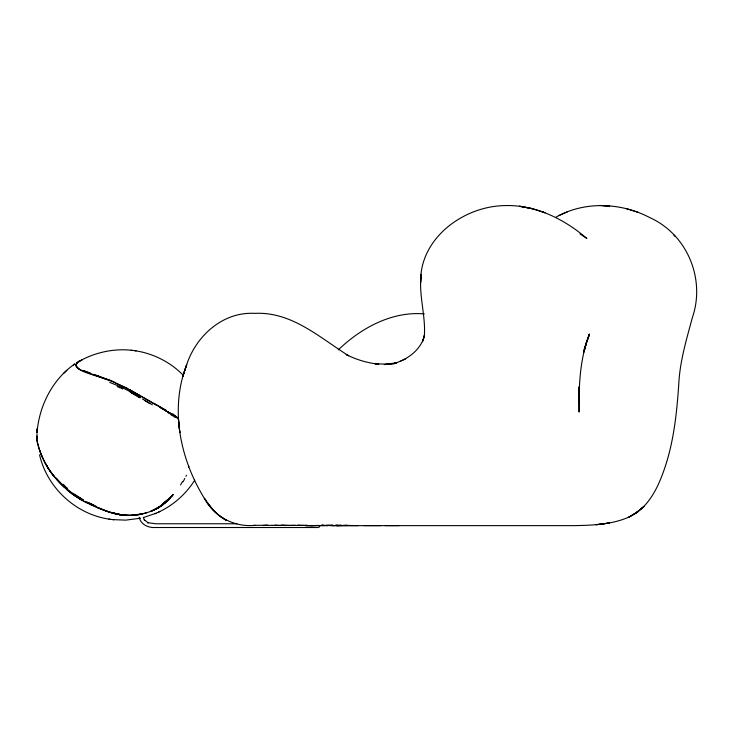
<?xml version="1.0" encoding="UTF-8"?>
<svg xmlns="http://www.w3.org/2000/svg" width="733" height="733" viewBox="0 0 733 733"><rect width="100%" height="100%" fill="white"/><g stroke="black" fill="none" stroke-linecap="round" stroke-linejoin="round"><path stroke-width="1.1" d="M586.198 343.035L589.424 334.239C579.73 358.968 578.804 385.833 579.097 412.056L579.125 391.266M579.043 387.079L579.006 391.633L579.07 387.482M579.052 386.932L579.07 401.849M36.852 436.08L36.925 440.313M36.907 438.252L37.007 436.428M37.191 429.941L37.035 432.727C39.096 406.21 52.135 379.978 74.088 364.429M37.053 431.719L37.346 430.161L37.053 431.719L37.126 431.013M36.806 433.056L37.255 430.601L36.962 432.186M37.081 434.156L36.861 440.02L39.518 450.08M422.565 341.752L424.434 335.247L422.859 340.808M583.908 350.127L585.869 344.043M185.999 476.368L186.374 475.231M188.399 467.187L188.848 466.215M183.094 481.801L184.808 478.484M180.51 484.971L182.49 481.59M76.828 362.972L76.076 365.785M194.712 480.179C186.035 493.96 173.409 505.248 158.63 512.101M319.826 526.578L318.434 527.513L155.378 527.513C148.469 527.989 140.763 524.636 139.197 517.315M161.764 504.973L170.597 497.249M161.746 504.826L167.848 499.787L164.98 502.169M164.421 502.865L173.245 494.482L165.988 501.702L170.148 498.009M77.469 362.166C72.704 366.115 79.979 370.083 83.498 370.944M74.638 363.889L73.538 364.979L74.372 364.145M77.973 362.047C75.279 363.779 76.15 367.462 78.871 368.653M170.01 497.945L172.777 495.206L166.767 500.969M66.877 370.302L63.441 373.555M338.289 349.888C360.957 328.063 392.008 311.03 424.306 313.916M168.911 499.732L160.674 506.292M167.463 500.236L161.874 504.579M166.877 501.015L167.72 500.346M162.973 504.478L153.93 510.076L160.371 506.485L166.07 502.215L158.236 507.85L150.384 511.561L160.371 506.485M159.336 506.75L162.075 504.881M556.118 217.115C584.742 200.851 621.245 202.519 649.96 217.692C687.362 234.569 705.723 279.282 692.291 317.801C686.491 339.599 679.848 361.378 678.776 384.074C676.953 410.81 674.25 437.702 666.242 463.403C659.608 484.256 649.942 507.419 628.813 517.15C611.404 524.727 592.081 525.304 573.389 525.643L329.557 525.634M158.236 507.85C142.422 516.71 122.53 517.819 105.799 510.837M153.93 510.076L157.513 508.244M82.014 359.756C97.342 351.932 114.962 348.322 132.114 350.356M78.294 361.506L81.308 360.251M390.799 363.925L394.501 363.568L384.349 364.558L397.048 362.67L393.713 363.577C407.236 359.747 420.559 350.218 424.343 336.099C425.846 315.437 418.506 295.069 421.154 274.353L420.669 282.48C419.423 239.086 462.285 207.146 502.783 205.661C534.027 204.012 563.613 218.553 586.858 238.463L580.023 233.937M399.98 361.47L405.743 358.785M151.016 511.341L159.034 507.318L157.091 508.29M143.65 517.489L156.111 513.219M155.002 513.732L159.757 511.588M567.498 211.819L558.683 215.621M79.915 360.764L81.574 360.169M82.014 360.077C58.823 370.321 110.564 377.614 115.741 383.139C137.392 393.264 158.071 405.725 178.201 418.424M137.969 514.703L146.389 512.862M140.58 518.213L125.7 520.137L112.836 519.624M142.22 513.906L129.86 515.381L117.106 514.291M142.156 513.934C126.552 517.764 110.61 513.512 96.289 507.209M388.188 364.191L375.149 363.806L378.769 364.2C367.425 363 356.32 359.711 346.168 354.497L348.679 355.789C319.588 337.583 291.67 311.47 254.754 313.367C223.015 311.543 196.16 335.705 186.686 364.713C169.58 408.73 180.098 459.096 204.342 498.293C214.183 516.673 234.294 527.476 255.038 525.341M236.915 523.765L155.579 523.765L147.562 522.62L148.323 522.922L144.172 519.715L144.676 520.457L143.283 517.333M277.001 525.341L274.6 525.341L278.815 525.378M304.03 525.35L297.644 525.35L307.246 525.451M323.106 525.378L321.741 525.341L324.261 525.341M265.181 525.378L267.701 525.378M281.179 525.378L283.735 525.378M304.919 525.378L307.045 525.378M330.556 525.378L326.606 525.341M336.868 525.451L341.376 525.378L340.039 525.341M343.933 525.515L346.379 525.515M305.753 525.57L318.736 525.543M321.869 525.543L328.237 525.543M332.489 525.607L338.609 525.616M354.625 525.634L358.437 525.634M363.632 525.616L380.83 525.625M385.201 525.625L399.018 525.625M306.257 525.616L312.753 525.625L304.809 525.515L315.282 525.57L309.922 525.543M313.119 525.607L327.706 525.625M354.488 525.607L336.759 525.57L342.357 525.588M315.08 525.479L323.143 525.515L321.631 525.414M282.342 525.341L299.66 525.414M253.801 525.314L267.921 525.341M272.255 525.378L283.442 525.442M336.429 525.479L341.303 525.515M334.587 525.543L326.084 525.451M285.549 525.442L290.295 525.479M328.824 525.341L332.727 525.378L330.968 525.341M341.239 525.442L335.302 525.341L336.942 525.378M321.741 525.341L328.998 525.451M291.313 525.35L295.399 525.378M263.321 525.341L272.328 525.341M279.594 525.341L286.466 525.378M349.962 525.479L352.765 525.515M345.362 525.442L347.909 525.479M349.778 525.442L342.705 525.341M331.774 525.314L333.112 525.341M336.529 525.314L337.592 525.341M345.637 525.341L346.526 525.378M603.122 205.661L609.599 206.01L599.722 205.487M112.076 512.624L120.533 514.731L109.144 511.881M135.165 350.759C153.408 353.434 170.697 362.276 183.516 375.534M39.564 454.836C47.104 487.921 76.15 514.648 109.794 519.221M131.189 350.237L136.045 350.878M108.915 519.111L113.762 519.743M116.666 513.961L118.819 514.447M532.607 208.749L519.56 206.257L532.607 208.749L545.105 212.744L542.072 211.773M119.506 514.364L116.437 513.668M117.546 514.309L121.531 515.006L112.57 512.999M626.037 208.529L638.434 212.442M90.498 373.143L83.874 370.669M86.677 372.144L112.946 381.792L126.809 388.032M96.362 375.598L107.275 379.667M110.152 380.436L93.842 374.316M109.684 382.369L120.762 386.905L132.462 392.751M102.483 509.591L109.519 512.156L90.168 504.405M83.672 370.861L86.842 372.089M102.574 509.609C89.811 504.744 77.267 498.678 66.877 489.681M95.996 506.191L86.595 501.913M93.485 504.927L88.391 502.655M96.756 375.47L99.239 376.597M117.271 386.575L119.662 387.73M165.411 410.627L172.759 414.466L178.201 418.644M86.668 502.197L88.446 503.095M140.534 397.671L130.712 391.963M142.422 398.944L152.336 404.79M87.419 503.049C65.539 492.402 47.535 473.344 39.591 450.209M126.736 388.142L156.587 405.257M159.501 406.989L166.034 410.453M166.107 410.223L153.985 403.37M159.345 407.026L176.067 416.848L168.517 412.322M129.402 389.535L139.976 395.637M133.049 393.245L138.885 396.635M139.774 397.762L131.115 392.769M81.794 499.375L76.049 495.82M137.813 396.443L139.6 397.451M120.139 387.592L122.622 389.003M167.747 412.422L170.12 413.779M79.265 498.55L81.922 500.108M133.727 394.079L129.374 391.459M83.15 499.677L79.091 497.423M136.283 394.812L138.079 395.902M145.042 400.694L149.789 403.608M81.244 498.541L74.656 494.381M83.516 500.3C73.318 494.518 63.853 487.317 56.478 478.127M171.247 415.025L172.585 415.858M72.769 493.336L74.903 494.748M173.831 416.601L175.214 417.517M76.672 496.928L71.678 493.465M172.869 413.925L178.44 418.268M73.859 494.289L75.38 495.471M65.191 486.483L67.445 488.297M63.029 484.192L65.035 486.034M673.865 235.137L675.368 236.521M64.586 487.592L58.649 481.599M57.925 480.811L51.832 473.399M53.775 475.955C45.803 466.353 40.526 454.744 37.337 442.75M53.793 475.992L50.009 470.934M209.785 505.907L204.342 498.293L206 500.63M44.85 462.486L50.064 471.127M46.619 465.693L48.341 468.442M46.518 465.51L48.259 468.35M41.094 454.185L43.009 458.62M39.619 450.319L41.222 454.442M37.062 440.478L37.465 443.163M37.31 428.457L37.099 431.508L37.31 428.457M586.382 343.035L583.88 352.06L586.455 343.026M183.653 373.839L182.81 376.56L186.686 364.713L183.653 373.839M589.369 334.257L586.327 343.026L589.424 334.239M642.016 508.061L635.658 513.256L644.014 506.439L642.016 508.061M163.193 504.469L160.225 506.54L163.212 504.478M638.205 511.497L628.813 517.15L638.205 511.497M609.435 522.986L596.213 524.7L609.435 522.986M226.076 520.183C218.645 516.096 212.643 509.985 207.705 503.159L213.111 509.921L219.369 515.83L226.076 520.183M179.796 432.543L178.33 418.231L179.796 432.543"/></g></svg>
